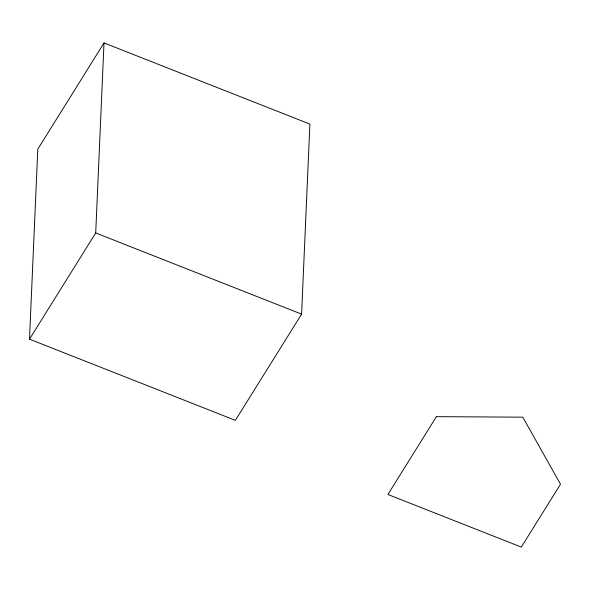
<?xml version="1.0" encoding="UTF-8"?>
<svg xmlns="http://www.w3.org/2000/svg" width="590" height="590" viewBox="0 0 590 590"><rect width="100%" height="100%" fill="white"/><g stroke="black" fill="none" stroke-linecap="round" stroke-linejoin="round"><path stroke-width="0.89" d="M29.5 339.176L37.797 149.145L104.01 42.923L309.89 124.099L301.593 314.131L235.381 420.353L29.5 339.176L95.713 232.954L104.01 42.923M95.713 232.954L301.593 314.131M436.408 416.658L387.903 494.472L521.324 547.077L560.5 484.228L522.814 417.174L436.408 416.658"/></g></svg>
